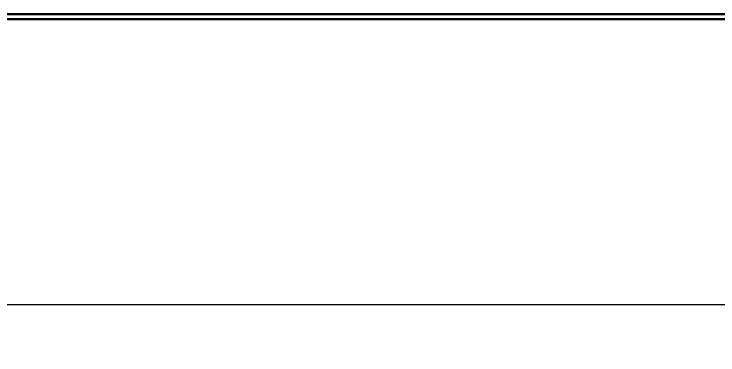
# Model space of a CAD drawing. Header units: millimetres. Extents: x 855 to 55508, y -2517 to 10900.
# Drawn here: x 28798 to 29473, y -327 to 0 of the extents above; entities that cross this region are included whole.
import ezdxf

# ---------------------------------------------------------------- set-up
doc = ezdxf.new("R2010")
doc.units = ezdxf.units.MM
doc.layers.add('A-ANNO-DIMS', color=7, linetype='Continuous', lineweight=9)
doc.layers.add('A-ANNO-DIMS-25', color=7, linetype='Continuous', lineweight=9)
doc.layers.add('A-FLOR-FNSH-1', color=7, linetype='Continuous', lineweight=30, true_color=0x3c3c3c)
doc.styles.add('ISOCPEUR_2', font='isocpeur.ttf', dxfattribs={"width": 0.9, "height": 62.5})
doc.dimstyles.new('ISO-2_5_0_9К_БОЛЬШОЙ_1', dxfattribs={"dimscale": 304.8, "dimtxt": 62.248823, "dimasz": 0.123031, "dimexe": 0.098425, "dimexo": 0.246063, "dimgap": 0, "dimtad": 1, "dimdec": 0, "dimrnd": 10, "dimzin": 0, "dimdsep": 46, "dimtxsty": 'ISOCPEUR_2', "dimblk1": 'OBLIQUE', "dimblk2": 'OBLIQUE', "dimsah": 1, "dimcen": 0.09, "dimdle": 0.098425, "dimazin": 0, "dimtfac": 1, "dimtdec": 4, "dimtix": 1, "dimtmove": 0, "dimatfit": 3, "dimfxl": 1, "dimtvp": 1, "dimtolj": 1, "dimtzin": 0, "dimarcsym": 2})

# ---------------------------------------------------------------- blocks, each defined once
blk = doc.blocks.new('DIMBLOCK12-Развертка 1_68-2')
at = {"layer": 'A-ANNO-DIMS-25'}
for p, q in [((26537.52, -278.45), (26537.52, -80)), ((36747.52, -75), (36747.52, -308.45)), ((36747.52, -278.45), (36747.52, -80)), ((26537.52, -326.93), (26537.52, -248.45)), ((26507.52, -278.45), (36777.52, -278.45))]:
    blk.add_line(p, q, dxfattribs=at)
at = {"layer": 'A-ANNO-DIMS-25', "lineweight": 20}
for p, q in [((26537.52, -278.45), (26556.27, -259.7)), ((36747.52, -278.45), (36766.27, -259.7)), ((26537.52, -278.45), (26518.77, -297.2)), ((36747.52, -278.45), (36728.77, -297.2))]:
    blk.add_line(p, q, dxfattribs=at)
at = {"layer": 'A-ANNO-DIMS-25', "color": 0, "insert": (31554.54, -196.79), "char_height": 62.5, "width": 211.1672, "attachment_point": 1, "line_spacing_factor": 1.149209, "style": 'ISOCPEUR_2'}
blk.add_mtext('10210', dxfattribs=at)
blk = doc.blocks.new('_Oblique')
at = {"color": 0, "linetype": 'ByBlock', "lineweight": -2}
blk.add_line((-0.5, -0.5), (0.5, 0.5), dxfattribs=at)

msp = doc.modelspace()

# ---------------------------------------------------------------- linework, layer by layer
at = {"layer": 'A-FLOR-FNSH-1'}
for p, q in [((36746.52, 0), (26538.52, 0)), ((36767.52, -0.1), (26517.27, -0.1)), ((26537.52, -5), (36747.52, -5))]:
    msp.add_line(p, q, dxfattribs=at)

# ---------------------------------------------------------------- dimensions: what is measured, and where the dimension line sits
at = {"layer": 'A-ANNO-DIMS'}
dim = msp.add_linear_dim(base=(36747.52, -278.45), p1=(26537.52, -251.93), p2=(36747.52, 0), dimstyle='ISO-2_5_0_9К_БОЛЬШОЙ_1', override={"dimpost": '<>', "dimfxl": 10213.107719}, dxfattribs=at)
dim.commit()
dim.dimension.update_dxf_attribs({"geometry": 'DIMBLOCK12-Развертка 1_68-2', "text_midpoint": (31642.52, -247.2)})

doc.saveas('drawing.dxf')
